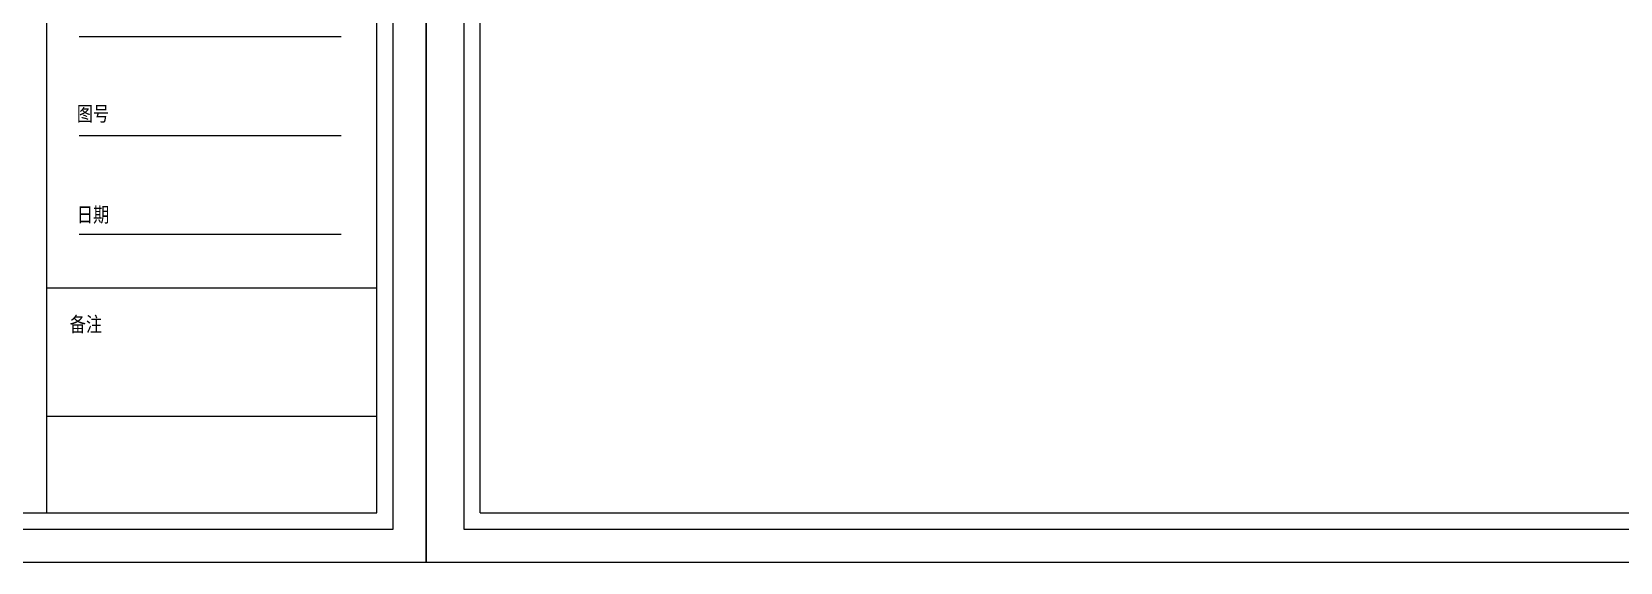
# Model space of a CAD drawing. Extents: x 96704 to 336282, y 34580 to 122302.
# Drawn here: x 299355 to 309846, y 93337 to 96841 of the extents above; entities that cross this region are included whole.
import ezdxf

# ---------------------------------------------------------------- set-up
doc = ezdxf.new("R2010")
doc.units = 0
doc.header["$LTSCALE"] = 1000
doc.header["$MEASUREMENT"] = 0
doc.styles.add('WJ', font='', dxfattribs={"width": 0.8, "height": 135})
doc.styles.get('WJ').set_extended_font_data('FangSong_GB2312')

# ---------------------------------------------------------------- blocks, each defined once
blk = doc.blocks.new('图框2')
at = {"color": 251}
for p, q in [((372, 17757), (372, 493)), ((25027, 493), (25027, 17757)), ((372, 493), (25027, 493))]:
    blk.add_line(p, q, dxfattribs=at)
for p, q in [((546, 667), (546, 17583)), ((21376, 667), (21376, 17583)), ((24853, 667), (24853, 17583)), ((21714, 5691), (24478, 5691)), ((21714, 4648), (24478, 4648)), ((21714, 3605), (24478, 3605)), ((21376, 3039), (24853, 3039)), ((21376, 1686), (24853, 1686)), ((546, 667), (24853, 667))]:
    blk.add_line(p, q)
blk.add_lwpolyline([(-25, 145), (25375, 145), (25375, 18105), (-25, 18105)], close=True)
at = {"attachment_point": 1, "style": 'WJ'}
for s, insert, char_height, width in [('图号', (21691, 4955), 156.5, 936.03), ('日期', (21691, 3890), 156.5, 936.03), ('{\\fSimSun|b0|i0|c134|p2;备注}', (21616, 2734), 156.48, 1247.5)]:
    blk.add_mtext(s, dxfattribs=dict(at, insert=insert, char_height=char_height, width=width))

msp = doc.modelspace()

# ---------------------------------------------------------------- block references
at = {"xscale": 0.6263055771723246, "yscale": 0.6263055771723246, "zscale": 0.6263055771723246}
for p in [(286067.4, 93245.4), (301975.3, 93245.4)]:
    msp.add_blockref('图框2', p, dxfattribs=at)

doc.saveas('drawing.dxf')
